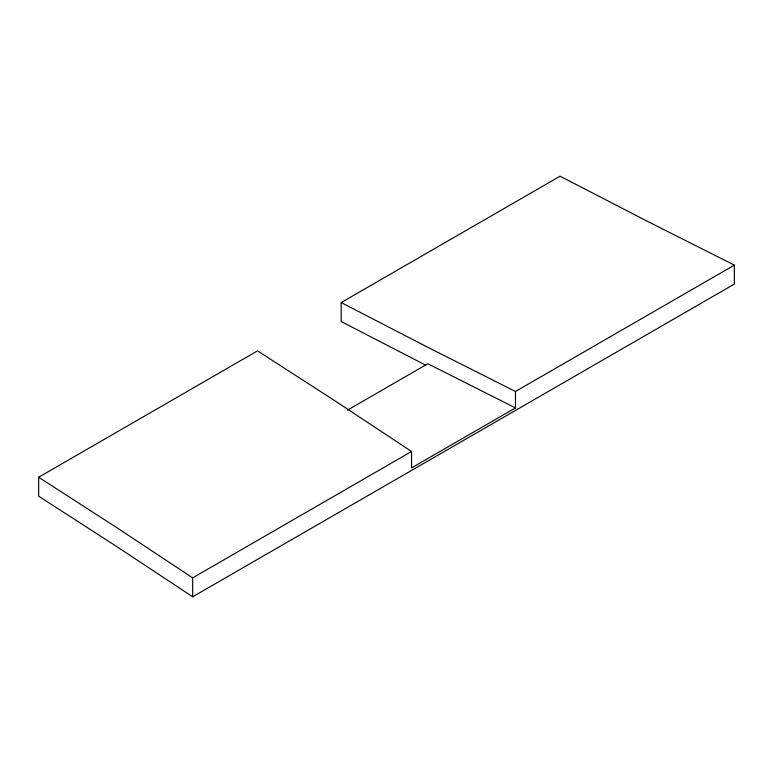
<?xml version="1.0" encoding="UTF-8"?>
<svg xmlns="http://www.w3.org/2000/svg" width="773" height="773" viewBox="0 0 773 773"><rect width="100%" height="100%" fill="white"/><g stroke="black" fill="none" stroke-linecap="round" stroke-linejoin="round"><path stroke-width="1.16" d="M38.65 477.231L257.525 350.865L335.047 400.878L411.555 451.48L411.555 467.916L515.475 407.912L515.475 391.486L734.35 265.12L734.35 284.078L192.68 596.804L116.172 546.202L38.65 496.189L38.65 477.231L116.172 527.244L192.68 577.856L192.68 596.804M425.681 365.165L341.193 321.52L341.193 302.562L560.067 176.196L646.701 220.952L734.35 265.12M347.56 410.086L427.827 363.745L515.475 407.912M192.68 577.856L411.555 451.48M515.475 391.486L427.827 347.319L341.193 302.562"/></g></svg>
